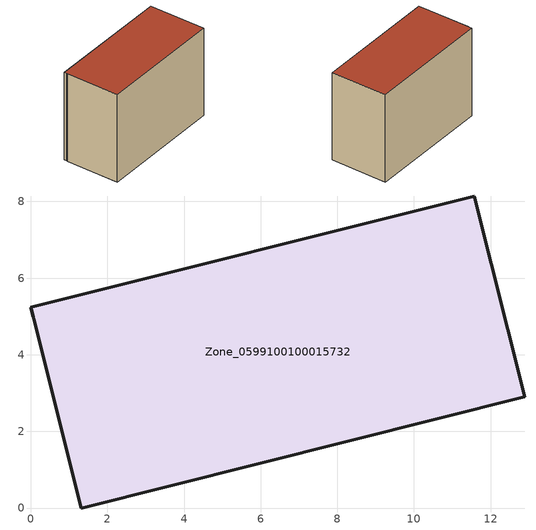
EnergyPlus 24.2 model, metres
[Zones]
Zone_0599100100015732
 floor ground (C_G): 1.31,0 0.08,4.94 0.06,4.99 0,5.24 11.58,8.14 12.89,2.9 z0
 wall outside (C_F): 0,5.24 0.06,4.99 0.08,4.94 1.31,0 12.89,2.9 11.58,8.14 0,5.24 z0:8.64
 roof outside (C_R): 0.08,4.94 1.31,0 12.89,2.9 11.58,8.14 0,5.24 0.06,4.99 z8.64
[BUILDING]
Pand.0599100100015732: North Axis=0; Terrain=City; Loads Convergence Tolerance Value=0.04; Temperature Convergence Tolerance Value=0.4; Solar Distribution=FullExterior; Maximum Number of Warmup Days=25; Minimum Number of Warmup Days=1
[Site:Location]
Rotterdam.The.Hague.AP_ZH_NLD Design_Conditions: Latitude=51.96; Longitude=4.45; Time Zone=1; Elevation=-4.5
[SITE:GROUNDTEMPERATURE:BUILDINGSURFACE]
18, 18, 18, 18, 18, 18, 18, 18, 18, 18, 18, 18
[MATERIAL] Thermal Absorptance=0.9; Solar Absorptance=0.7; Visible Absorptance=0.7
Name | Roughness | Thickness | Conductivity | Density | Specific Heat
G.TI.2015-2018 | MediumSmooth | 0.15 | 0.0428571 | 540 | 1210
F.TI.2015-2018 | Rough | 0.3 | 0.0666667 | 1920 | 840
R.TI.2015-2018 | MediumRough | 0.2 | 0.0333333 | 1500 | 1000
[CONSTRUCTION]
C_G: G.TI.2015-2018
C_F: F.TI.2015-2018
C_R: R.TI.2015-2018
[ZONE]
Zone_0599100100015732: Type=1; Multiplier=1; Ceiling Height=Autocalculate; Volume=Autocalculate; Floor Area=autocalculate; Part of Total Floor Area=Yes
[ZONEINFILTRATION:DESIGNFLOWRATE]
Infil_Zone_0599100100015732: Zone or ZoneList or Space or SpaceList=Zone_0599100100015732; Schedule=AlwaysOn; Design Flow Rate Calculation Method=Flow/Area; Flow Rate per Floor Area=0.0015; Constant Term Coefficient=1; Temperature Term Coefficient=0; Velocity Term Coefficient=0; Velocity Squared Term Coefficient=0
[HVACTEMPLATE:ZONE:IDEALLOADSAIRSYSTEM]
Zone_0599100100015732: Maximum Heating Supply Air Temperature=50; Minimum Cooling Supply Air Temperature=13; Maximum Heating Supply Air Humidity Ratio=0.0156; Minimum Cooling Supply Air Humidity Ratio=0.0077; Heating Limit=NoLimit; Cooling Limit=NoLimit; Dehumidification Control Type=ConstantSensibleHeatRatio; Cooling Sensible Heat Ratio=0.7; Dehumidification Setpoint=60; Humidification Control Type=None; Humidification Setpoint=30; Outdoor Air Method=None; Outdoor Air Flow Rate per Person=0.00944; Outdoor Air Flow Rate per Zone Floor Area=0; Outdoor Air Flow Rate per Zone=0; Demand Controlled Ventilation Type=None; Outdoor Air Economizer Type=NoEconomizer; Heat Recovery Type=None; Sensible Heat Recovery Effectiveness=0.7; Latent Heat Recovery Effectiveness=0.65
[ZONECONTROL:THERMOSTAT]
ThermostatControl_Zone_0599100100015732: Zone or ZoneList=Zone_0599100100015732; Control Type Schedule=DualSetpointControlType; Control 1=Thermostat_Zone_0599100100015732; Temperature Difference Between Cutout And Setpoint=0
[THERMOSTATSETPOINT:DUALSETPOINT]
Thermostat_Zone_0599100100015732: Heating Setpoint Temperature Schedule=HeatingSetpoint_Zone_0599100100015732; Cooling Setpoint Temperature Schedule=CoolingSetpoint_Zone_0599100100015732
[SCHEDULE:COMPACT]
HeatingSetpoint_Zone_0599100100015732: Through: 12/31, For: AllDays, Until: 24:00, 21
CoolingSetpoint_Zone_0599100100015732: Through: 12/31, For: AllDays, Until: 24:00, 24
DualSetpointControlType: Through: 12/31, For: AllDays, Until: 24:00, 4
AlwaysOn: Through: 12/31, For: AllDays, Until: 24:00, 1
